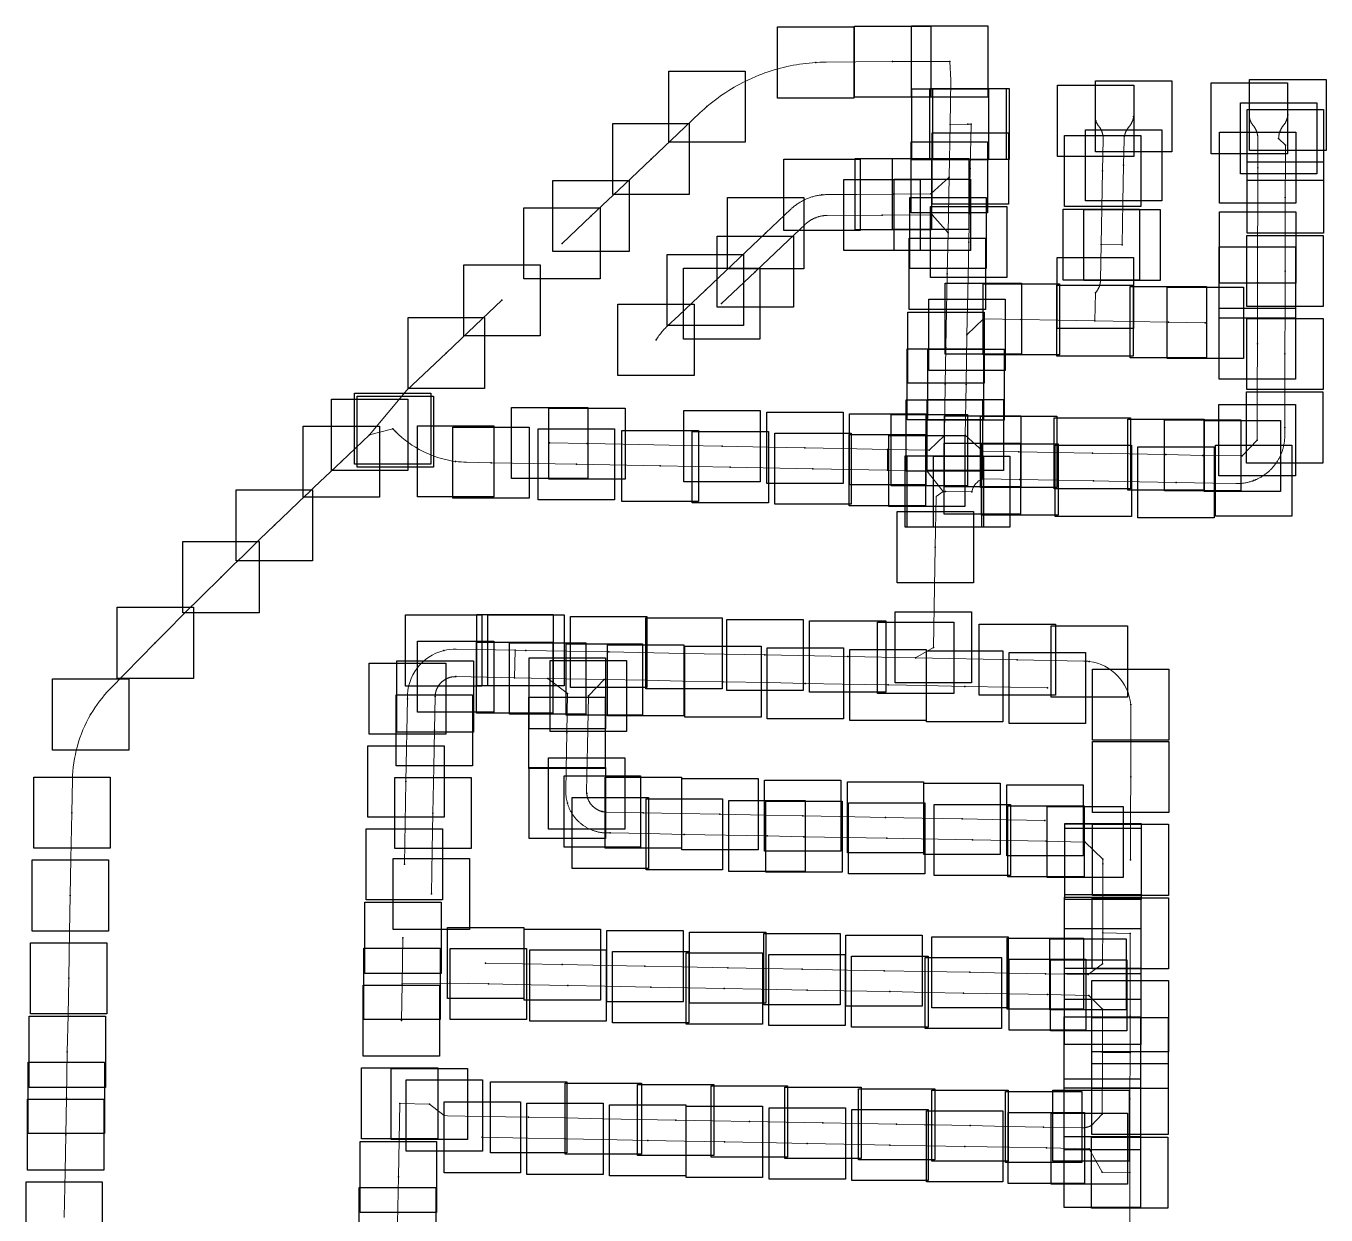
# Model space of a CAD drawing. Header units: millimetres. Extents: x 881174 to 1703730, y 372762 to 704197.
# Drawn here: x 882748 to 884868, y 669482 to 671420 of the extents above; entities that cross this region are included whole.
import ezdxf

# ---------------------------------------------------------------- set-up
doc = ezdxf.new("R2010")
doc.units = ezdxf.units.MM
doc.layers.add('2Block', color=190, linetype='Continuous', lineweight=30)
doc.layers.add('Capa1', color=190, linetype='Continuous', lineweight=30)
doc.layers.add('Polyline01', color=7, linetype='Continuous', lineweight=60, true_color=0xa451a4)

msp = doc.modelspace()

# ---------------------------------------------------------------- linework, layer by layer
at = {"layer": '2Block', "ltscale": 1.5}
for points in [[(884098.8, 671420.1), (884223.3, 671420.1), (884223.3, 671304.2), (884098.8, 671304.2)], [(884192, 671420.3), (884316.5, 671420.3), (884316.5, 671304.3), (884192, 671304.3)], [(883973.5, 671418.8), (884098, 671418.8), (884098, 671302.8), (883973.5, 671302.8)], [(883796.1, 671346.8), (883920.6, 671346.8), (883920.6, 671230.8), (883796.1, 671230.8)], [(884192.8, 671317.8), (884317.3, 671317.8), (884317.3, 671201.9), (884192.8, 671201.9)], [(884221.7, 671318.3), (884346.2, 671318.3), (884346.2, 671202.4), (884221.7, 671202.4)], [(884226.8, 671318.4), (884351.3, 671318.4), (884351.3, 671202.5), (884226.8, 671202.5)], [(884430.2, 671323.7), (884554.7, 671323.7), (884554.7, 671207.7), (884430.2, 671207.7)], [(884492, 671330.9), (884616.5, 671330.9), (884616.5, 671215), (884492, 671215)], [(884680.8, 671327.6), (884805.3, 671327.6), (884805.3, 671211.7), (884680.8, 671211.7)], [(884743.4, 671333.2), (884867.9, 671333.2), (884867.9, 671217.2), (884743.4, 671217.2)], [(884728.4, 671295), (884852.9, 671295), (884852.9, 671179.1), (884728.4, 671179.1)], [(884739.5, 671284.1), (884863.9, 671284.1), (884863.9, 671168.1), (884739.5, 671168.1)], [(883705.2, 671261.3), (883829.7, 671261.3), (883829.7, 671145.4), (883705.2, 671145.4)], [(884475.6, 671251.2), (884600.1, 671251.2), (884600.1, 671135.3), (884475.6, 671135.3)], [(884191.2, 671231.6), (884315.7, 671231.6), (884315.7, 671115.7), (884191.2, 671115.7)], [(884225.5, 671246), (884350, 671246), (884350, 671130), (884225.5, 671130)], [(884441.4, 671241.9), (884565.9, 671241.9), (884565.9, 671125.9), (884441.4, 671125.9)], [(884694.4, 671247.2), (884818.9, 671247.2), (884818.9, 671131.2), (884694.4, 671131.2)], [(883983.6, 671202.9), (884108.1, 671202.9), (884108.1, 671086.9), (883983.6, 671086.9)], [(884100.4, 671204.1), (884224.8, 671204.1), (884224.8, 671088.2), (884100.4, 671088.2)], [(884161.1, 671204.5), (884285.6, 671204.5), (884285.6, 671088.6), (884161.1, 671088.6)], [(884739.3, 671198.6), (884863.7, 671198.6), (884863.7, 671082.7), (884739.3, 671082.7)], [(883607.2, 671168.5), (883731.7, 671168.5), (883731.7, 671052.6), (883607.2, 671052.6)], [(884081.7, 671170), (884206.2, 671170), (884206.2, 671054.1), (884081.7, 671054.1)], [(884163.7, 671170.4), (884288.2, 671170.4), (884288.2, 671054.5), (884163.7, 671054.5)], [(883560, 671123.8), (883684.5, 671123.8), (883684.5, 671007.9), (883560, 671007.9)], [(883891.8, 671140.5), (884016.3, 671140.5), (884016.3, 671024.5), (883891.8, 671024.5)], [(884189.3, 671140.8), (884313.8, 671140.8), (884313.8, 671024.9), (884189.3, 671024.9)], [(884223.2, 671126), (884347.7, 671126), (884347.7, 671010.1), (884223.2, 671010.1)], [(884439.1, 671121.9), (884563.6, 671121.9), (884563.6, 671006), (884439.1, 671006)], [(884473.1, 671121.2), (884597.6, 671121.2), (884597.6, 671005.3), (884473.1, 671005.3)], [(884694.1, 671117.2), (884818.6, 671117.2), (884818.6, 671001.2), (884694.1, 671001.2)], [(883874.9, 671077.7), (883999.4, 671077.7), (883999.4, 670961.7), (883874.9, 670961.7)], [(884188.2, 671074.1), (884312.7, 671074.1), (884312.7, 670958.2), (884188.2, 670958.2)], [(884693.9, 671060), (884818.4, 671060), (884818.4, 670944.1), (884693.9, 670944.1)], [(884739, 671078.6), (884863.5, 671078.6), (884863.5, 670962.7), (884739, 670962.7)], [(883793.7, 671047.6), (883918.2, 671047.6), (883918.2, 670931.7), (883793.7, 670931.7)], [(884429.6, 671043), (884554.1, 671043), (884554.1, 670927.1), (884429.6, 670927.1)], [(883461.9, 671031), (883586.4, 671031), (883586.4, 670915.1), (883461.9, 670915.1)], [(883820, 671025.7), (883944.5, 671025.7), (883944.5, 670909.8), (883820, 670909.8)], [(884247.1, 671000.9), (884371.6, 671000.9), (884371.6, 670885), (884247.1, 670885)], [(884308.8, 670999.9), (884433.3, 670999.9), (884433.3, 670883.9), (884308.8, 670883.9)], [(884428.8, 670997.6), (884553.3, 670997.6), (884553.3, 670881.7), (884428.8, 670881.7)], [(884548.8, 670995.3), (884673.2, 670995.3), (884673.2, 670879.4), (884548.8, 670879.4)], [(884220.2, 670974.8), (884344.7, 670974.8), (884344.7, 670858.8), (884220.2, 670858.8)], [(884608.7, 670994.2), (884733.2, 670994.2), (884733.2, 670878.2), (884608.7, 670878.2)], [(883713.1, 670966.6), (883837.6, 670966.6), (883837.6, 670850.6), (883713.1, 670850.6)], [(884185.9, 670953.9), (884310.4, 670953.9), (884310.4, 670838), (884185.9, 670838)], [(884693.7, 670960.1), (884818.2, 670960.1), (884818.2, 670844.2), (884693.7, 670844.2)], [(883371.1, 670945.1), (883495.6, 670945.1), (883495.6, 670829.1), (883371.1, 670829.1)], [(884738.7, 670943.6), (884863.2, 670943.6), (884863.2, 670827.7), (884738.7, 670827.7)], [(884184.8, 670894.1), (884309.3, 670894.1), (884309.3, 670778.2), (884184.8, 670778.2)], [(884218.8, 670893.6), (884343.2, 670893.6), (884343.2, 670777.6), (884218.8, 670777.6)], [(883246.1, 670811.6), (883370.6, 670811.6), (883370.6, 670695.6), (883246.1, 670695.6)], [(883283.7, 670821.6), (883408.2, 670821.6), (883408.2, 670705.6), (883283.7, 670705.6)], [(883288.2, 670817), (883412.7, 670817), (883412.7, 670701.1), (883288.2, 670701.1)], [(884183.4, 670810.7), (884307.9, 670810.7), (884307.9, 670694.7), (884183.4, 670694.7)], [(884217.3, 670811.4), (884341.8, 670811.4), (884341.8, 670695.5), (884217.3, 670695.5)], [(884738.4, 670823.7), (884862.9, 670823.7), (884862.9, 670707.7), (884738.4, 670707.7)], [(883539.7, 670798.5), (883664.2, 670798.5), (883664.2, 670682.5), (883539.7, 670682.5)], [(883600.8, 670797.3), (883725.3, 670797.3), (883725.3, 670681.4), (883600.8, 670681.4)], [(883820.9, 670793.1), (883945.3, 670793.1), (883945.3, 670677.2), (883820.9, 670677.2)], [(883955.9, 670790.6), (884080.4, 670790.6), (884080.4, 670674.6), (883955.9, 670674.6)], [(884090.9, 670788), (884215.4, 670788), (884215.4, 670672), (884090.9, 670672)], [(884158.6, 670786.7), (884283.1, 670786.7), (884283.1, 670670.8), (884158.6, 670670.8)], [(884245.9, 670784.9), (884370.4, 670784.9), (884370.4, 670669), (884245.9, 670669)], [(884304.7, 670783.9), (884429.2, 670783.9), (884429.2, 670668), (884304.7, 670668)], [(884693.4, 670802.9), (884817.9, 670802.9), (884817.9, 670687), (884693.4, 670687)], [(883200.1, 670768), (883324.6, 670768), (883324.6, 670652.1), (883200.1, 670652.1)], [(883386.2, 670768.4), (883510.7, 670768.4), (883510.7, 670652.4), (883386.2, 670652.4)], [(883444.2, 670766.3), (883568.7, 670766.3), (883568.7, 670650.4), (883444.2, 670650.4)], [(883583.4, 670763.7), (883707.9, 670763.7), (883707.9, 670647.8), (883583.4, 670647.8)], [(884424.7, 670781.6), (884549.2, 670781.6), (884549.2, 670665.7), (884424.7, 670665.7)], [(884544.6, 670779.3), (884669.1, 670779.3), (884669.1, 670663.4), (884544.6, 670663.4)], [(884604.6, 670778.2), (884729.1, 670778.2), (884729.1, 670662.3), (884604.6, 670662.3)], [(884669.1, 670777.2), (884793.6, 670777.2), (884793.6, 670661.2), (884669.1, 670661.2)], [(883719.9, 670761), (883844.4, 670761), (883844.4, 670645.1), (883719.9, 670645.1)], [(883834.1, 670758.9), (883958.6, 670758.9), (883958.6, 670642.9), (883834.1, 670642.9)], [(883969.1, 670756.3), (884093.6, 670756.3), (884093.6, 670640.4), (883969.1, 670640.4)], [(884090.3, 670754), (884214.8, 670754), (884214.8, 670638.1), (884090.3, 670638.1)], [(884154.8, 670752.8), (884279.2, 670752.8), (884279.2, 670636.9), (884154.8, 670636.9)], [(884245.2, 670740), (884369.7, 670740), (884369.7, 670624.1), (884245.2, 670624.1)], [(884306.4, 670738.9), (884430.9, 670738.9), (884430.9, 670622.9), (884306.4, 670622.9)], [(884426.3, 670736.6), (884550.8, 670736.6), (884550.8, 670620.7), (884426.3, 670620.7)], [(884561.3, 670734), (884685.8, 670734), (884685.8, 670618.1), (884561.3, 670618.1)], [(884687.5, 670737), (884812, 670737), (884812, 670621.1), (884687.5, 670621.1)], [(884181.4, 670719.3), (884305.9, 670719.3), (884305.9, 670603.3), (884181.4, 670603.3)], [(884185.1, 670719.3), (884309.6, 670719.3), (884309.6, 670603.3), (884185.1, 670603.3)], [(884228.1, 670718.9), (884352.6, 670718.9), (884352.6, 670603), (884228.1, 670603)], [(883090.9, 670664.2), (883215.4, 670664.2), (883215.4, 670548.2), (883090.9, 670548.2)], [(884168.5, 670628.5), (884293, 670628.5), (884293, 670512.5), (884168.5, 670512.5)], [(883004, 670579.6), (883128.5, 670579.6), (883128.5, 670463.6), (883004, 670463.6)], [(882896.7, 670472.5), (883021.2, 670472.5), (883021.2, 670356.6), (882896.7, 670356.6)], [(882896.7, 670472.5), (883021.2, 670472.5), (883021.2, 670356.6), (882896.7, 670356.6)], [(883367, 670460), (883491.5, 670460), (883491.5, 670344.1), (883367, 670344.1)], [(883483.3, 670460.5), (883607.7, 670460.5), (883607.7, 670344.6), (883483.3, 670344.6)], [(883501, 670460.2), (883625.4, 670460.2), (883625.4, 670344.2), (883501, 670344.2)], [(883635.9, 670457.6), (883760.4, 670457.6), (883760.4, 670341.6), (883635.9, 670341.6)], [(883758.8, 670455.3), (883883.3, 670455.3), (883883.3, 670339.3), (883758.8, 670339.3)], [(883890.8, 670452.7), (884015.3, 670452.7), (884015.3, 670336.8), (883890.8, 670336.8)], [(884025.8, 670450.2), (884150.3, 670450.2), (884150.3, 670334.2), (884025.8, 670334.2)], [(884136.3, 670448.1), (884260.8, 670448.1), (884260.8, 670332.1), (884136.3, 670332.1)], [(884165.4, 670465.1), (884289.9, 670465.1), (884289.9, 670349.2), (884165.4, 670349.2)], [(884302.2, 670444.9), (884426.7, 670444.9), (884426.7, 670329), (884302.2, 670329)], [(884419.7, 670442.2), (884544.2, 670442.2), (884544.2, 670326.2), (884419.7, 670326.2)], [(883386.6, 670417.3), (883511.1, 670417.3), (883511.1, 670301.4), (883386.6, 670301.4)], [(883482.4, 670415.5), (883606.9, 670415.5), (883606.9, 670299.6), (883482.4, 670299.6)], [(883536.6, 670414.5), (883661.1, 670414.5), (883661.1, 670298.5), (883536.6, 670298.5)], [(883628.8, 670412.7), (883753.2, 670412.7), (883753.2, 670296.8), (883628.8, 670296.8)], [(883696.5, 670411.4), (883821, 670411.4), (883821, 670295.5), (883696.5, 670295.5)], [(883822.2, 670409), (883946.7, 670409), (883946.7, 670293.1), (883822.2, 670293.1)], [(883956.5, 670406.5), (884081, 670406.5), (884081, 670290.5), (883956.5, 670290.5)], [(884091.5, 670403.9), (884216, 670403.9), (884216, 670288), (884091.5, 670288)], [(883307.9, 670381.4), (883432.4, 670381.4), (883432.4, 670265.5), (883307.9, 670265.5)], [(883353, 670385), (883477.5, 670385), (883477.5, 670269.1), (883353, 670269.1)], [(883568.7, 670390.1), (883693.2, 670390.1), (883693.2, 670274.1), (883568.7, 670274.1)], [(883603, 670385.9), (883727.5, 670385.9), (883727.5, 670269.9), (883603, 670269.9)], [(884216.4, 670401.5), (884340.9, 670401.5), (884340.9, 670285.6), (884216.4, 670285.6)], [(884351.4, 670399), (884475.9, 670399), (884475.9, 670283), (884351.4, 670283)], [(884487.1, 670371.8), (884611.6, 670371.8), (884611.6, 670255.8), (884487.1, 670255.8)], [(882791.3, 670355.6), (882915.8, 670355.6), (882915.8, 670239.6), (882791.3, 670239.6)], [(883351.9, 670330), (883476.4, 670330), (883476.4, 670214), (883351.9, 670214)], [(883567.9, 670325.9), (883692.4, 670325.9), (883692.4, 670209.9), (883567.9, 670209.9)], [(884487.2, 670253.8), (884611.7, 670253.8), (884611.7, 670137.8), (884487.2, 670137.8)], [(883305.3, 670246.5), (883429.8, 670246.5), (883429.8, 670130.5), (883305.3, 670130.5)], [(883568.6, 670211.3), (883693.1, 670211.3), (883693.1, 670095.3), (883568.6, 670095.3)], [(883600.2, 670226.8), (883724.7, 670226.8), (883724.7, 670110.8), (883600.2, 670110.8)], [(882760.6, 670195.5), (882885.1, 670195.5), (882885.1, 670079.5), (882760.6, 670079.5)], [(883349.4, 670195), (883473.8, 670195), (883473.8, 670079.1), (883349.4, 670079.1)], [(883625.6, 670197.5), (883750.1, 670197.5), (883750.1, 670081.5), (883625.6, 670081.5)], [(883692.4, 670195.5), (883816.9, 670195.5), (883816.9, 670079.5), (883692.4, 670079.5)], [(883817.4, 670193.1), (883941.9, 670193.1), (883941.9, 670077.1), (883817.4, 670077.1)], [(883952.4, 670190.5), (884076.9, 670190.5), (884076.9, 670074.6), (883952.4, 670074.6)], [(884087.4, 670187.9), (884211.8, 670187.9), (884211.8, 670072), (884087.4, 670072)], [(884212.3, 670185.6), (884336.8, 670185.6), (884336.8, 670069.6), (884212.3, 670069.6)], [(884347.3, 670183), (884471.8, 670183), (884471.8, 670067.1), (884347.3, 670067.1)], [(883638.5, 670162.5), (883762.9, 670162.5), (883762.9, 670046.5), (883638.5, 670046.5)], [(883759.3, 670160.2), (883883.8, 670160.2), (883883.8, 670044.2), (883759.3, 670044.2)], [(883894.2, 670157.6), (884018.7, 670157.6), (884018.7, 670041.7), (883894.2, 670041.7)], [(883954.2, 670156.5), (884078.7, 670156.5), (884078.7, 670040.5), (883954.2, 670040.5)], [(884089.2, 670153.9), (884213.7, 670153.9), (884213.7, 670038), (884089.2, 670038)], [(884229.2, 670151.2), (884353.7, 670151.2), (884353.7, 670035.3), (884229.2, 670035.3)], [(884349.2, 670149), (884473.7, 670149), (884473.7, 670033), (884349.2, 670033)], [(884413, 670147.7), (884537.4, 670147.7), (884537.4, 670031.8), (884413, 670031.8)], [(883302.8, 670111.5), (883427.2, 670111.5), (883427.2, 669995.6), (883302.8, 669995.6)], [(884441.8, 670119.7), (884566.3, 670119.7), (884566.3, 670003.8), (884441.8, 670003.8)], [(884441.9, 670119.6), (884566.4, 670119.6), (884566.4, 670003.7), (884441.9, 670003.7)], [(884441.9, 670112.1), (884566.4, 670112.1), (884566.4, 669996.1), (884441.9, 669996.1)], [(884486.9, 670118.8), (884611.3, 670118.8), (884611.3, 670002.8), (884486.9, 670002.8)], [(883346.8, 670063.1), (883471.3, 670063.1), (883471.3, 669947.1), (883346.8, 669947.1)], [(882758, 670060.5), (882882.5, 670060.5), (882882.5, 669944.6), (882758, 669944.6)], [(884441.6, 669999.6), (884566.1, 669999.6), (884566.1, 669883.7), (884441.6, 669883.7)], [(883300.5, 669991.5), (883425, 669991.5), (883425, 669875.6), (883300.5, 669875.6)], [(884486.6, 669998.8), (884611.1, 669998.8), (884611.1, 669882.8), (884486.6, 669882.8)], [(883435.2, 669950.3), (883559.7, 669950.3), (883559.7, 669834.4), (883435.2, 669834.4)], [(883560.2, 669947.9), (883684.7, 669947.9), (883684.7, 669832), (883560.2, 669832)], [(883695.2, 669945.4), (883819.7, 669945.4), (883819.7, 669829.4), (883695.2, 669829.4)], [(883830.1, 669942.8), (883954.6, 669942.8), (883954.6, 669826.9), (883830.1, 669826.9)], [(883951.3, 669940.5), (884075.8, 669940.5), (884075.8, 669824.5), (883951.3, 669824.5)], [(884085.1, 669937.9), (884209.6, 669937.9), (884209.6, 669822), (884085.1, 669822)], [(884225.1, 669935.3), (884349.6, 669935.3), (884349.6, 669819.3), (884225.1, 669819.3)], [(884441.3, 669948.9), (884565.8, 669948.9), (884565.8, 669832.9), (884441.3, 669832.9)], [(882755.5, 669925.5), (882880, 669925.5), (882880, 669809.6), (882755.5, 669809.6)], [(883299, 669916.5), (883423.5, 669916.5), (883423.5, 669800.6), (883299, 669800.6)], [(883439.8, 669916.3), (883564.3, 669916.3), (883564.3, 669800.4), (883439.8, 669800.4)], [(884348.1, 669933), (884472.6, 669933), (884472.6, 669817.1), (884348.1, 669817.1)], [(884417.7, 669931.8), (884542.2, 669931.8), (884542.2, 669815.9), (884417.7, 669815.9)], [(883569.5, 669913.8), (883694, 669913.8), (883694, 669797.8), (883569.5, 669797.8)], [(883704.5, 669911.2), (883829, 669911.2), (883829, 669795.2), (883704.5, 669795.2)], [(883824.5, 669908.9), (883949, 669908.9), (883949, 669793), (883824.5, 669793)], [(883959.5, 669906.3), (884084, 669906.3), (884084, 669790.4), (883959.5, 669790.4)], [(884094.4, 669903.8), (884218.9, 669903.8), (884218.9, 669787.8), (884094.4, 669787.8)], [(884214.4, 669901.5), (884338.9, 669901.5), (884338.9, 669785.5), (884214.4, 669785.5)], [(884351.5, 669898.9), (884476, 669898.9), (884476, 669782.9), (884351.5, 669782.9)], [(884418.8, 669897.6), (884543.3, 669897.6), (884543.3, 669781.7), (884418.8, 669781.7)], [(884441.3, 669875.3), (884565.8, 669875.3), (884565.8, 669759.4), (884441.3, 669759.4)], [(883297.9, 669856.5), (883422.4, 669856.5), (883422.4, 669740.6), (883297.9, 669740.6)], [(884486.3, 669863.8), (884610.8, 669863.8), (884610.8, 669747.8), (884486.3, 669747.8)], [(882753.2, 669805.6), (882877.7, 669805.6), (882877.7, 669689.6), (882753.2, 669689.6)], [(884441.1, 669804.6), (884565.6, 669804.6), (884565.6, 669688.7), (884441.1, 669688.7)], [(884486.1, 669803.8), (884610.6, 669803.8), (884610.6, 669687.8), (884486.1, 669687.8)], [(882751.8, 669730.6), (882876.3, 669730.6), (882876.3, 669614.6), (882751.8, 669614.6)], [(884485.9, 669728.8), (884610.4, 669728.8), (884610.4, 669612.8), (884485.9, 669612.8)], [(883295.3, 669721.6), (883419.8, 669721.6), (883419.8, 669605.6), (883295.3, 669605.6)], [(883343.7, 669720.6), (883468.2, 669720.6), (883468.2, 669604.6), (883343.7, 669604.6)], [(884440.9, 669703.9), (884565.4, 669703.9), (884565.4, 669587.9), (884440.9, 669587.9)], [(883367.7, 669701.8), (883492.2, 669701.8), (883492.2, 669585.9), (883367.7, 669585.9)], [(883505.4, 669698.9), (883629.9, 669698.9), (883629.9, 669583), (883505.4, 669583)], [(883627.2, 669696.7), (883751.7, 669696.7), (883751.7, 669580.7), (883627.2, 669580.7)], [(883745.4, 669694.4), (883869.9, 669694.4), (883869.9, 669578.4), (883745.4, 669578.4)], [(883865.4, 669692.1), (883989.9, 669692.1), (883989.9, 669576.1), (883865.4, 669576.1)], [(883985.4, 669689.8), (884109.8, 669689.8), (884109.8, 669573.9), (883985.4, 669573.9)], [(884105.3, 669687.5), (884229.8, 669687.5), (884229.8, 669571.6), (884105.3, 669571.6)], [(884225.3, 669685.2), (884349.8, 669685.2), (884349.8, 669569.3), (884225.3, 669569.3)], [(884345.3, 669682.9), (884469.8, 669682.9), (884469.8, 669567), (884345.3, 669567)], [(884422.5, 669685.1), (884546.9, 669685.1), (884546.9, 669569.2), (884422.5, 669569.2)], [(882750.6, 669670.6), (882875.1, 669670.6), (882875.1, 669554.6), (882750.6, 669554.6)], [(883429.8, 669666.4), (883554.3, 669666.4), (883554.3, 669550.4), (883429.8, 669550.4)], [(883564.8, 669663.8), (883689.3, 669663.8), (883689.3, 669547.9), (883564.8, 669547.9)], [(883699.8, 669661.2), (883824.2, 669661.2), (883824.2, 669545.3), (883699.8, 669545.3)], [(883824.7, 669658.9), (883949.2, 669658.9), (883949.2, 669542.9), (883824.7, 669542.9)], [(883959.7, 669656.3), (884084.2, 669656.3), (884084.2, 669540.3), (883959.7, 669540.3)], [(884094.7, 669653.7), (884219.2, 669653.7), (884219.2, 669537.8), (884094.7, 669537.8)], [(884216.6, 669651.4), (884341.1, 669651.4), (884341.1, 669535.5), (884216.6, 669535.5)], [(884349.6, 669648.9), (884474.1, 669648.9), (884474.1, 669532.9), (884349.6, 669532.9)], [(884419.5, 669647.7), (884544, 669647.7), (884544, 669531.7), (884419.5, 669531.7)], [(883293, 669601.6), (883417.5, 669601.6), (883417.5, 669485.6), (883293, 669485.6)], [(884440.7, 669609.6), (884565.2, 669609.6), (884565.2, 669493.7), (884440.7, 669493.7)], [(884485.7, 669608.8), (884610.2, 669608.8), (884610.2, 669492.8), (884485.7, 669492.8)], [(882748.1, 669535.6), (882872.5, 669535.6), (882872.5, 669419.7), (882748.1, 669419.7)], [(883291.6, 669526.6), (883416.1, 669526.6), (883416.1, 669410.7), (883291.6, 669410.7)]]:
    msp.add_lwpolyline(points, close=True, dxfattribs=at)
at = {"layer": 'Capa1', "color": 1}
for p in [(884035.8, 671360.8), (884161.1, 671362.2), (884254.3, 671362.3), (883858.3, 671288.8), (884554.2, 671272.9), (884805.7, 671275.2), (884255.1, 671259.9), (884283.9, 671260.4), (884289.1, 671260.4), (884492.4, 671265.7), (884743.1, 671269.7), (884790.7, 671237), (884801.7, 671226.1), (883767.5, 671203.3), (884287.7, 671188), (884537.9, 671193.2), (884756.6, 671189.2), (884253.5, 671173.7), (884503.7, 671183.9), (884045.8, 671144.9), (884162.6, 671146.2), (884223.4, 671146.6), (884801.5, 671140.6), (883669.4, 671110.5), (884144, 671112), (884225.9, 671112.5), (883954, 671082.5), (884251.6, 671082.8), (883622.2, 671065.8), (884285.4, 671068), (884501.4, 671063.9), (884535.4, 671063.3), (884756.3, 671059.2), (883937.1, 671019.7), (884801.2, 671020.6), (884250.4, 671016.1), (884756.2, 671002.1), (883856, 670989.7), (884491.9, 670985.1), (883524.2, 670973), (883882.2, 670967.8), (884309.4, 670943), (884371, 670941.9), (884491, 670939.6), (884611, 670937.3), (884671, 670936.2), (884282.4, 670916.8), (883775.4, 670908.6), (884248.1, 670895.9), (884756, 670902.2), (883433.4, 670887.1), (884800.9, 670885.7), (884247, 670836.1), (884281, 670835.6), (883346, 670763.6), (884800.6, 670765.7), (883308.3, 670753.6), (883350.4, 670759.1), (884245.6, 670752.7), (884279.6, 670753.4), (884755.6, 670744.9), (883601.9, 670740.5), (883663.1, 670739.4), (883883.1, 670735.2), (884018.1, 670732.6), (884153.1, 670730), (884220.9, 670728.7), (884308.2, 670727), (884366.9, 670725.9), (884486.9, 670723.7), (884606.9, 670721.4), (884666.9, 670720.2), (883262.3, 670710.1), (883448.5, 670710.4), (883506.4, 670708.3), (883645.6, 670705.8), (883782.2, 670703.1), (883896.4, 670700.9), (884731.3, 670719.2), (884031.3, 670698.3), (884152.6, 670696), (884217, 670694.9), (884307.5, 670682.1), (884368.6, 670680.9), (884488.6, 670678.6), (884749.7, 670679), (884243.7, 670661.3), (884247.4, 670661.3), (884290.3, 670661), (884623.6, 670676), (883153.2, 670606.2), (884230.7, 670570.5), (883066.3, 670521.6), (882958.9, 670414.5), (882958.9, 670414.5), (883429.2, 670402), (883545.5, 670402.5), (883563.2, 670402.2), (884227.7, 670407.1), (883698.2, 670399.6), (883821, 670397.3), (883953.1, 670394.8), (884088, 670392.2), (884198.6, 670390.1), (884364.4, 670386.9), (884481.9, 670384.2), (883448.8, 670359.4), (883544.6, 670357.5), (883598.9, 670356.5), (883691, 670354.7), (883758.8, 670353.5), (883884.5, 670351.1), (884018.7, 670348.5), (884153.7, 670345.9), (884278.7, 670343.6), (884413.7, 670341), (883370.1, 670323.5), (883415.2, 670327.1), (883630.9, 670332.1), (883665.3, 670327.9), (882853.5, 670297.6), (884549.4, 670313.8), (883414.2, 670272), (883630.1, 670267.9), (884549.4, 670195.8), (883367.6, 670188.5), (883662.4, 670168.8), (883630.9, 670153.3), (882822.9, 670137.5), (883411.6, 670137), (883687.8, 670139.5), (883754.7, 670137.5), (883879.7, 670135.1), (884014.6, 670132.5), (884149.6, 670130), (884274.6, 670127.6), (884409.6, 670125), (883700.7, 670104.5), (883821.5, 670102.2), (883956.5, 670099.6), (884016.5, 670098.5), (884151.5, 670095.9), (884291.4, 670093.3), (884411.4, 670091), (884475.2, 670089.8), (883365, 670053.5), (884504.1, 670061.8), (884504.1, 670054.1), (884504.2, 670061.6), (884549.1, 670060.8), (882820.3, 670002.5), (883409.1, 670005.1), (884503.8, 669941.7), (884548.8, 669940.8), (883362.7, 669933.5), (883497.5, 669892.4), (883622.4, 669890), (883757.4, 669887.4), (883892.4, 669884.8), (884013.6, 669882.5), (884147.3, 669880), (884287.3, 669877.3), (884410.4, 669875), (884480, 669873.8), (884503.5, 669890.9), (882817.7, 669867.6), (883361.3, 669858.6), (883502.1, 669858.3), (883631.8, 669855.8), (883766.8, 669853.2), (883886.7, 669850.9), (884021.7, 669848.4), (884156.7, 669845.8), (884276.7, 669843.5), (884413.7, 669840.9), (884481.1, 669839.7), (884503.5, 669817.4), (883360.1, 669798.6), (884548.5, 669805.8), (882815.4, 669747.6), (884503.4, 669746.7), (884548.4, 669745.8), (882814, 669672.6), (883357.6, 669663.6), (883405.9, 669662.6), (884548.2, 669670.8), (883430, 669643.9), (883567.7, 669641), (883689.4, 669638.7), (884503.1, 669645.9), (883807.6, 669636.4), (883927.6, 669634.1), (884047.6, 669631.8), (884167.6, 669629.5), (884287.6, 669627.3), (884407.5, 669625), (884484.7, 669627.2), (882812.9, 669612.6), (883492.1, 669608.4), (883627, 669605.8), (883762, 669603.3), (883887, 669600.9), (884022, 669598.3), (884156.9, 669595.7), (884278.9, 669593.5), (884411.9, 669590.9), (884481.7, 669589.7), (883355.3, 669543.6), (884502.9, 669551.7), (884547.9, 669550.8)]:
    msp.add_point(p, dxfattribs=at)
at = {"layer": 'Polyline01', "lineweight": 0, "flags": 128}
for points in [[(884035.8, 671360.8), (884030.5, 671360.4), (884025.2, 671359.9), (884019.9, 671359.4), (884014.7, 671358.7), (884009.5, 671357.9), (884004.2, 671357.1), (883999, 671356.2), (883993.9, 671355.1), (883988.7, 671354), (883983.5, 671352.8), (883978.4, 671351.5), (883973.3, 671350.1), (883968.2, 671348.7), (883963.2, 671347.1), (883958.1, 671345.5), (883953.1, 671343.7), (883948.2, 671341.9), (883943.3, 671340), (883938.3, 671338), (883931.3, 671334.9), (883926.4, 671332.7), (883921.7, 671330.4), (883917, 671328.1), (883912.3, 671325.6), (883907.6, 671323.1), (883903, 671320.5), (883898.5, 671317.8), (883894, 671315), (883889.5, 671312.1), (883885.1, 671309.2), (883880.8, 671306.2), (883876.5, 671303.1), (883872.2, 671300), (883868, 671296.7), (883863.9, 671293.4), (883858.3, 671288.8)], [(884161.1, 671362.2), (884101, 671361.7), (884052.9, 671361.4), (884047.7, 671361.3), (884042.4, 671361.1), (884035.8, 671360.8)], [(884254.3, 671362.3), (884254.3, 671362.3), (884226.8, 671362.4), (884161.1, 671362.2)], [(884255.1, 671259.9), (884256, 671331.8), (884254.3, 671362.3)], [(883858.3, 671288.8), (883854.3, 671285.3), (883846.9, 671278.5), (883811, 671244.6), (883767.5, 671203.3)], [(884537.9, 671193.2), (884538.7, 671235), (884538.7, 671235.9), (884538.7, 671236.5), (884538.8, 671237), (884538.8, 671237.6), (884538.9, 671238.2), (884539, 671238.7), (884539, 671239.3), (884539.1, 671239.9), (884539.2, 671240.4), (884539.3, 671241), (884539.5, 671241.6), (884539.6, 671242.1), (884539.7, 671242.7), (884539.9, 671243.2), (884540.1, 671243.8), (884540.2, 671244.4), (884540.4, 671244.9), (884540.6, 671245.4), (884540.8, 671246), (884541, 671246.5), (884541.2, 671247.1), (884541.5, 671247.6), (884541.7, 671248.1), (884541.9, 671248.6), (884542.2, 671249.1), (884542.5, 671249.7), (884542.7, 671250.2), (884543, 671250.7), (884543.3, 671251.2), (884543.6, 671251.7), (884543.9, 671252.1), (884544.2, 671252.6), (884544.5, 671253.1), (884544.9, 671253.6), (884545.2, 671254), (884545.6, 671254.5), (884545.9, 671254.9), (884546.3, 671255.4), (884546.6, 671255.8), (884547, 671256.2), (884547.4, 671256.7), (884547.7, 671257.1), (884548.1, 671257.6), (884548.4, 671258), (884548.7, 671258.5), (884549, 671258.9), (884549.3, 671259.4), (884549.6, 671259.9), (884549.9, 671260.4), (884550.2, 671260.8), (884550.5, 671261.3), (884550.8, 671261.8), (884551, 671262.3), (884551.3, 671262.8), (884551.5, 671263.3), (884551.7, 671263.8), (884551.9, 671264.3), (884552.2, 671264.9), (884552.4, 671265.4), (884552.6, 671265.9), (884552.7, 671266.4), (884552.9, 671267), (884553.1, 671267.5), (884553.2, 671268), (884553.4, 671268.6), (884553.5, 671269.1), (884553.6, 671269.6), (884553.8, 671270.2), (884553.9, 671270.7), (884554, 671271.3), (884554.1, 671271.8), (884554.1, 671272.4), (884554.2, 671272.9)], [(884790.7, 671237), (884790.8, 671239.1), (884790.8, 671239.6), (884790.9, 671240.2), (884791, 671240.8), (884791, 671241.3), (884791.1, 671241.9), (884791.2, 671242.5), (884791.3, 671243.1), (884791.4, 671243.6), (884791.6, 671244.2), (884791.7, 671244.7), (884791.8, 671245.3), (884792, 671245.9), (884792.1, 671246.4), (884792.3, 671247), (884792.5, 671247.5), (884792.7, 671248), (884792.9, 671248.6), (884793.1, 671249.1), (884793.3, 671249.7), (884793.5, 671250.2), (884793.8, 671250.7), (884794, 671251.2), (884794.3, 671251.7), (884794.5, 671252.3), (884794.8, 671252.8), (884795.1, 671253.3), (884795.4, 671253.8), (884795.7, 671254.3), (884796, 671254.7), (884796.3, 671255.2), (884796.6, 671255.7), (884797, 671256.2), (884797.3, 671256.6), (884797.7, 671257.1), (884798, 671257.5), (884798.3, 671257.9), (884798.7, 671258.4), (884799.1, 671258.9), (884799.4, 671259.3), (884799.8, 671259.8), (884800.1, 671260.2), (884800.4, 671260.7), (884800.7, 671261.1), (884801, 671261.6), (884801.3, 671262.1), (884801.6, 671262.6), (884801.9, 671263.1), (884802.1, 671263.5), (884802.4, 671264), (884802.6, 671264.5), (884802.9, 671265), (884803.1, 671265.6), (884803.3, 671266.1), (884803.5, 671266.6), (884803.7, 671267.1), (884803.9, 671267.6), (884804.1, 671268.2), (884804.3, 671268.7), (884804.4, 671269.2), (884804.6, 671269.8), (884804.8, 671270.3), (884804.9, 671270.8), (884805, 671271.4), (884805.1, 671271.9), (884805.3, 671272.5), (884805.4, 671273), (884805.4, 671273.6), (884805.5, 671274.1), (884805.6, 671274.7), (884805.7, 671275.2)], [(884255.1, 671259.9), (884253.5, 671173.7)], [(884255.1, 671259.9), (884283.9, 671260.4)], [(884283.9, 671260.4), (884289.1, 671260.4)], [(884287.7, 671188), (884289.1, 671260.4)], [(884503.7, 671183.9), (884504.7, 671235.6), (884504.7, 671236.1), (884504.7, 671236.7), (884504.6, 671237.3), (884504.6, 671237.8), (884504.6, 671238.4), (884504.5, 671239), (884504.5, 671239.6), (884504.4, 671240.1), (884504.4, 671240.7), (884504.3, 671241.3), (884504.2, 671241.8), (884504.1, 671242.4), (884504, 671243), (884503.8, 671243.5), (884503.7, 671244.1), (884503.6, 671244.7), (884503.4, 671245.2), (884503.2, 671245.8), (884503.1, 671246.3), (884502.9, 671246.9), (884502.7, 671247.4), (884502.5, 671247.9), (884502.3, 671248.5), (884502.1, 671249), (884501.8, 671249.5), (884501.6, 671250.1), (884501.3, 671250.6), (884501.1, 671251.1), (884500.8, 671251.6), (884500.6, 671252.1), (884500.3, 671252.6), (884500, 671253.1), (884499.7, 671253.6), (884499.4, 671254.1), (884499.1, 671254.6), (884498.7, 671255.1), (884498.4, 671255.5), (884498, 671256), (884497.5, 671256.7), (884496.9, 671257.4), (884496.6, 671257.8), (884496.3, 671258.3), (884496, 671258.8), (884495.7, 671259.2), (884495.4, 671259.7), (884495.1, 671260.2), (884494.8, 671260.6), (884494.5, 671261.1), (884494.2, 671261.6), (884494, 671262.1), (884493.7, 671262.6), (884493.5, 671263.1), (884493.3, 671263.6), (884493, 671264.1), (884492.8, 671264.6), (884492.6, 671265.2), (884492.4, 671265.7)], [(884756.6, 671189.2), (884756.7, 671237), (884756.7, 671237.6), (884756.7, 671238.1), (884756.7, 671238.7), (884756.7, 671239.3), (884756.6, 671239.9), (884756.6, 671240.4), (884756.5, 671241), (884756.4, 671241.6), (884756.3, 671242.2), (884756.2, 671242.7), (884756.1, 671243.3), (884756, 671243.9), (884755.9, 671244.4), (884755.8, 671245), (884755.6, 671245.5), (884755.5, 671246.1), (884755.3, 671246.6), (884755.1, 671247.2), (884755, 671247.7), (884754.8, 671248.3), (884754.6, 671248.8), (884754.4, 671249.4), (884754.1, 671249.9), (884753.9, 671250.4), (884753.7, 671251), (884753.4, 671251.5), (884753.2, 671252), (884752.9, 671252.5), (884752.6, 671253), (884752.3, 671253.5), (884752.1, 671254), (884751.8, 671254.5), (884751.4, 671255), (884751.1, 671255.5), (884750.8, 671255.9), (884750.5, 671256.4), (884750.1, 671256.9), (884749.8, 671257.4), (884749.2, 671258), (884748.6, 671258.8), (884748.3, 671259.2), (884747.9, 671259.7), (884747.6, 671260.1), (884747.3, 671260.6), (884747, 671261), (884746.7, 671261.5), (884746.4, 671262), (884746.1, 671262.5), (884745.8, 671263), (884745.6, 671263.4), (884745.3, 671263.9), (884745.1, 671264.4), (884744.8, 671264.9), (884744.6, 671265.5), (884744.4, 671266), (884744.2, 671266.5), (884744, 671267), (884743.8, 671267.5), (884743.6, 671268.1), (884743.4, 671268.6), (884743.2, 671269.1), (884743.1, 671269.7)], [(884801.7, 671226.1), (884790.7, 671237)], [(884801.5, 671140.6), (884801.6, 671200.6), (884801.7, 671226.1)], [(883767.5, 671203.3), (883723.9, 671162.1), (883669.4, 671110.5)], [(884285.4, 671068), (884286.6, 671128), (884287.7, 671188)], [(884535.4, 671063.3), (884536.7, 671133.2), (884537.9, 671193.2)], [(884756.3, 671059.2), (884756.5, 671129.2), (884756.6, 671189.2)], [(884253.5, 671173.7), (884223.4, 671146.6)], [(884253.5, 671173.7), (884251.6, 671082.8)], [(884501.4, 671063.9), (884502.5, 671123.9), (884503.7, 671183.9)], [(884045.8, 671144.9), (884044.4, 671144.7), (884042.8, 671144.5), (884041.3, 671144.3), (884039.9, 671144), (884038.4, 671143.8), (884036.9, 671143.5), (884035.4, 671143.1), (884033.9, 671142.8), (884032.4, 671142.4), (884031, 671142), (884029.5, 671141.5), (884028.1, 671141.1), (884026.6, 671140.6), (884025.2, 671140.1), (884023.8, 671139.6), (884022.4, 671139), (884021, 671138.4), (884019.6, 671137.8), (884018.2, 671137.2), (884016.8, 671136.5), (884015.5, 671135.8), (884014.1, 671135.1), (884012.8, 671134.4), (884011.5, 671133.7), (884010.2, 671132.9), (884008.9, 671132.1), (884007.6, 671131.3), (884006.3, 671130.4), (884005.1, 671129.6), (884003.9, 671128.7), (884002.6, 671127.8), (884001.4, 671126.9), (884000.2, 671125.9), (883999.1, 671125), (883997, 671123.1), (883996.2, 671122.4), (883995.3, 671121.6), (883954, 671082.5)], [(884162.6, 671146.2), (884102.6, 671145.7), (884054.5, 671145.4), (884053, 671145.4), (884051.5, 671145.3), (884050, 671145.2), (884048.5, 671145.1), (884045.8, 671144.9)], [(884223.4, 671146.6), (884162.6, 671146.2)], [(884801.2, 671020.6), (884801.4, 671080.6), (884801.5, 671140.6)], [(883669.4, 671110.5), (883622.2, 671065.8)], [(884144, 671112), (884054.7, 671111.4), (884053.8, 671111.4), (884052.9, 671111.4), (884052, 671111.3), (884051.1, 671111.2), (884050.1, 671111.2), (884049.2, 671111.1), (884048.3, 671111), (884047.4, 671110.8), (884046.5, 671110.7), (884045.6, 671110.5), (884044.6, 671110.4), (884043.7, 671110.2), (884042.8, 671110), (884041.9, 671109.7), (884041, 671109.5), (884040.2, 671109.2), (884039.3, 671109), (884038.4, 671108.7), (884037.5, 671108.4), (884036.6, 671108.1), (884035.8, 671107.7), (884034.9, 671107.4), (884034.1, 671107), (884033.2, 671106.7), (884032.4, 671106.3), (884031.6, 671105.9), (884030.7, 671105.5), (884029.9, 671105), (884029.1, 671104.6), (884028.3, 671104.1), (884027.5, 671103.6), (884026.7, 671103.1), (884025.9, 671102.6), (884025.2, 671102.1), (884024.4, 671101.6), (884023.7, 671101.1), (884022.9, 671100.5), (884022.2, 671099.9), (884021.5, 671099.4), (884020.8, 671098.8), (884020.1, 671098.2), (884019.4, 671097.5), (884018.7, 671096.9), (883991.6, 671071.2), (883937.1, 671019.7)], [(884225.9, 671112.5), (884144, 671112)], [(884251.6, 671082.8), (884225.9, 671112.5)], [(883954, 671082.5), (883910.4, 671041.2), (883856, 670989.7)], [(884282.4, 670916.8), (884284.3, 671010.5), (884285.4, 671068)], [(884491.9, 670985.1), (884492.2, 670985.5), (884492.5, 670985.8), (884492.9, 670986.3), (884493.3, 670986.7), (884493.6, 670987.2), (884494, 670987.6), (884494.3, 670988.1), (884494.6, 670988.6), (884495, 670989.1), (884495.3, 670989.5), (884495.6, 670990), (884495.9, 670990.5), (884496.1, 670991), (884496.4, 670991.5), (884496.7, 670992.1), (884496.9, 670992.6), (884497.2, 670993.1), (884497.4, 670993.6), (884497.7, 670994.1), (884497.9, 670994.7), (884498.1, 670995.2), (884498.3, 670995.7), (884498.5, 670996.3), (884498.7, 670996.8), (884498.8, 670997.4), (884499, 670997.9), (884499.2, 670998.5), (884499.3, 670999.1), (884499.4, 670999.6), (884499.6, 671000.2), (884499.7, 671000.7), (884499.8, 671001.3), (884499.9, 671001.9), (884500, 671002.4), (884500, 671003), (884500.1, 671003.6), (884500.2, 671004.2), (884500.2, 671004.7), (884500.3, 671005.3), (884500.3, 671006.4), (884501.4, 671063.9)], [(884501.4, 671063.9), (884535.4, 671063.3)], [(884756.2, 671002.1), (884756.3, 671059.2)], [(883937.1, 671019.7), (883882.2, 670967.8)], [(884800.9, 670885.7), (884801.1, 670960.7), (884801.2, 671020.6)], [(884756, 670902.2), (884756.2, 671002.1)], [(883856, 670989.7), (883812.4, 670948.4), (883793.6, 670930.6), (883792.1, 670929.2), (883790.7, 670927.8), (883789.2, 670926.3), (883787.8, 670924.8), (883786.5, 670923.3), (883785.1, 670921.8), (883783.8, 670920.2), (883782.5, 670918.6), (883781.3, 670917), (883780, 670915.4), (883778.8, 670913.7), (883777.7, 670912), (883776.5, 670910.3), (883775.4, 670908.6)], [(884491, 670939.6), (884491.9, 670985.1)], [(883433.4, 670887.1), (883480.6, 670931.8), (883524.2, 670973)], [(884282.4, 670916.8), (884309.4, 670943)], [(884309.4, 670943), (884371, 670941.9)], [(884371, 670941.9), (884431, 670940.8), (884491, 670939.6)], [(884491, 670939.6), (884551, 670938.5), (884611, 670937.3)], [(884611, 670937.3), (884671, 670936.2)], [(884281, 670835.6), (884282.4, 670916.8)], [(884755.6, 670744.9), (884755.8, 670826.7), (884756, 670902.2)], [(883308.3, 670753.6), (883369.2, 670826.3), (883433.4, 670887.1)], [(884800.6, 670765.7), (884800.9, 670885.7)], [(884281, 670835.6), (884279.6, 670753.4)], [(883308.3, 670753.6), (883346, 670763.6)], [(884749.7, 670679), (884751, 670679.5), (884752.3, 670680), (884753.5, 670680.6), (884754.8, 670681.1), (884756, 670681.7), (884757.2, 670682.3), (884758.4, 670682.9), (884759.6, 670683.5), (884760.8, 670684.2), (884762, 670684.9), (884763.2, 670685.6), (884764.3, 670686.3), (884765.5, 670687), (884766.6, 670687.8), (884767.7, 670688.6), (884768.8, 670689.4), (884769.9, 670690.2), (884771, 670691), (884772.1, 670691.9), (884773.1, 670692.7), (884774.1, 670693.6), (884775.2, 670694.5), (884776.1, 670695.5), (884777.1, 670696.4), (884778.1, 670697.4), (884779, 670698.3), (884780, 670699.3), (884780.9, 670700.3), (884781.8, 670701.4), (884782.7, 670702.4), (884783.5, 670703.5), (884784.4, 670704.5), (884785.2, 670705.6), (884786.3, 670707.1), (884787.1, 670708.3), (884787.8, 670709.4), (884788.6, 670710.5), (884789.3, 670711.7), (884790, 670712.9), (884790.6, 670714), (884791.3, 670715.2), (884791.9, 670716.4), (884792.5, 670717.7), (884793.1, 670718.9), (884793.7, 670720.1), (884794.3, 670721.4), (884794.8, 670722.6), (884795.3, 670723.9), (884795.8, 670725.2), (884796.2, 670726.4), (884796.7, 670727.7), (884797.1, 670729), (884797.5, 670730.3), (884797.9, 670731.6), (884798.2, 670733), (884798.5, 670734.3), (884798.8, 670735.6), (884799.1, 670736.9), (884799.4, 670738.3), (884799.6, 670739.6), (884799.8, 670741), (884800, 670742.3), (884800.1, 670743.7), (884800.3, 670745), (884800.4, 670746.4), (884800.5, 670747.7), (884800.5, 670749.1), (884800.6, 670750.5), (884800.6, 670752), (884800.6, 670765.7)], [(883262.3, 670710.1), (883308.3, 670753.6)], [(884279.6, 670753.4), (884308.2, 670727)], [(884731.3, 670719.2), (884755.6, 670744.9)], [(884153.1, 670730), (884152.6, 670696)], [(884308.2, 670727), (884307.5, 670682.1)], [(884308.2, 670727), (884366.9, 670725.9)], [(884366.9, 670725.9), (884426.9, 670724.8), (884486.9, 670723.7)], [(884486.9, 670723.7), (884546.9, 670722.5), (884606.9, 670721.4)], [(884606.9, 670721.4), (884666.9, 670720.2)], [(884666.9, 670720.2), (884731.3, 670719.2)], [(883153.2, 670606.2), (883177.3, 670629.4), (883193.7, 670645), (883210.4, 670660.9), (883218.2, 670668.3), (883262.3, 670710.1)], [(883645.6, 670705.8), (883506.4, 670708.3)], [(883782.2, 670703.1), (883645.6, 670705.8)], [(883896.4, 670700.9), (883782.2, 670703.1)], [(884031.3, 670698.3), (883896.4, 670700.9)], [(884152.6, 670696), (884031.3, 670698.3)], [(884152.6, 670696), (884217, 670694.9)], [(884217, 670694.9), (884243.7, 670661.3)], [(884307.5, 670682.1), (884368.6, 670680.9)], [(884368.6, 670680.9), (884428.6, 670679.8), (884488.6, 670678.6)], [(884488.6, 670678.6), (884563.6, 670677.2), (884623.6, 670676)], [(884623.6, 670676), (884683.6, 670674.9), (884721.1, 670674.2), (884722.5, 670674.2), (884723.8, 670674.2), (884725.2, 670674.2), (884726.6, 670674.3), (884727.9, 670674.4), (884729.3, 670674.5), (884730.6, 670674.6), (884732, 670674.7), (884733.3, 670674.9), (884734.7, 670675.1), (884736, 670675.3), (884737.4, 670675.6), (884738.7, 670675.9), (884740, 670676.1), (884741.4, 670676.5), (884742.7, 670676.8), (884744, 670677.2), (884745.3, 670677.5), (884746.6, 670678), (884747.9, 670678.4), (884749.7, 670679)], [(884243.7, 670661.3), (884247.4, 670661.3)], [(884247.4, 670661.3), (884290.3, 670661)], [(883066.3, 670521.6), (883086.5, 670541.5), (883102, 670556.6), (883129.6, 670583.4), (883153.2, 670606.2)], [(882958.9, 670414.5), (882977.3, 670433), (883006.2, 670462.1), (883034.3, 670490), (883066.3, 670521.6)], [(883448.8, 670359.4), (883448.3, 670359.4), (883447.7, 670359.4), (883447.1, 670359.3), (883446.5, 670359.3), (883446, 670359.3), (883445.4, 670359.2), (883444.8, 670359.2), (883444.2, 670359.1), (883443.7, 670359.1), (883443.1, 670359), (883442.5, 670358.9), (883442, 670358.8), (883441.4, 670358.7), (883440.8, 670358.5), (883440.3, 670358.4), (883439.7, 670358.3), (883439.2, 670358.1), (883438.6, 670357.9), (883438.1, 670357.8), (883437.5, 670357.6), (883437, 670357.4), (883436.4, 670357.2), (883435.9, 670357), (883435.4, 670356.8), (883434.8, 670356.5), (883434.3, 670356.3), (883433.8, 670356.1), (883433.3, 670355.8), (883432.8, 670355.5), (883432.3, 670355.3), (883431.8, 670355), (883431.3, 670354.7), (883430.8, 670354.4), (883430.3, 670354.1), (883429.8, 670353.8), (883429.3, 670353.4), (883428.9, 670353.1), (883428.4, 670352.8), (883427.9, 670352.4), (883427.5, 670352), (883427, 670351.7), (883426.6, 670351.3), (883426.2, 670350.9), (883425.8, 670350.5), (883425.3, 670350.1), (883424.9, 670349.7), (883424.5, 670349.3), (883424.1, 670348.9), (883423.7, 670348.5), (883423.3, 670348.1), (883423, 670347.6), (883422.6, 670347.2), (883422.2, 670346.7), (883421.9, 670346.3), (883421.5, 670345.8), (883421.2, 670345.3), (883420.9, 670344.9), (883420.6, 670344.4), (883420.3, 670343.9), (883420, 670343.4), (883419.7, 670342.9), (883419.4, 670342.4), (883419.1, 670341.9), (883418.8, 670341.4), (883418.6, 670340.9), (883418.3, 670340.4), (883418.1, 670339.8), (883417.9, 670339.3), (883417.6, 670338.8), (883417.4, 670338.2), (883417.2, 670337.7), (883417, 670337.2), (883416.8, 670336.6), (883416.7, 670336.1), (883416.5, 670335.5), (883416.4, 670335), (883416.2, 670334.4), (883416.1, 670333.8), (883415.9, 670333.3), (883415.8, 670332.7), (883415.7, 670332.1), (883415.6, 670331.6), (883415.5, 670331), (883415.5, 670330.4), (883415.4, 670329.9), (883415.3, 670329.3), (883415.3, 670328.7), (883415.3, 670328.1), (883415.2, 670327.1)], [(883544.6, 670357.5), (883523.8, 670357.9), (883448.8, 670359.4)], [(883544.6, 670357.5), (883598.9, 670356.5)], [(883691, 670354.7), (883758.8, 670353.5)], [(883758.8, 670353.5), (883818.8, 670352.3), (883884.5, 670351.1)], [(883884.5, 670351.1), (883958.8, 670349.6), (884018.7, 670348.5)], [(884018.7, 670348.5), (884078.7, 670347.4), (884153.7, 670345.9)], [(884153.7, 670345.9), (884213.7, 670344.8), (884278.7, 670343.6)], [(884278.7, 670343.6), (884353.7, 670342.1), (884413.7, 670341)], [(883415.2, 670327.1), (883414.2, 670272)], [(883630.9, 670332.1), (883630.1, 670267.9)], [(883414.2, 670272), (883413, 670212), (883411.6, 670137)], [(883630.1, 670267.9), (883629, 670207.9), (883628.3, 670172.9), (883628.3, 670171.7), (883628.3, 670170.6), (883628.4, 670169.4), (883628.4, 670168.2), (883628.5, 670167.1), (883628.6, 670165.9), (883628.7, 670164.7), (883628.8, 670163.6), (883629, 670162.4), (883629.1, 670161.3), (883629.3, 670160.1), (883629.5, 670159), (883629.8, 670157.8), (883630, 670156.7), (883630.3, 670155.6), (883630.9, 670153.3)], [(883662.4, 670168.8), (883662.5, 670168.2), (883662.6, 670167.7), (883662.6, 670167.1), (883662.7, 670166.5), (883662.8, 670165.9), (883662.9, 670165.4), (883663, 670164.8), (883663.1, 670164.3), (883663.3, 670163.7), (883663.4, 670163.1), (883663.6, 670162.6), (883663.7, 670162), (883663.9, 670161.5), (883664.1, 670160.9), (883664.3, 670160.4), (883664.5, 670159.9), (883664.7, 670159.3), (883664.9, 670158.8), (883665.1, 670158.3), (883665.4, 670157.7), (883665.6, 670157.2), (883665.9, 670156.7), (883666.1, 670156.2), (883666.4, 670155.7), (883666.7, 670155.2), (883667, 670154.7), (883667.3, 670154.2), (883667.6, 670153.7), (883667.9, 670153.2), (883668.2, 670152.8), (883668.6, 670152.3), (883668.9, 670151.8), (883669.3, 670151.4), (883669.6, 670150.9), (883670, 670150.5), (883670.4, 670150), (883670.8, 670149.6), (883671.1, 670149.2), (883671.5, 670148.7), (883671.9, 670148.3), (883672.4, 670147.9), (883672.8, 670147.5), (883673.2, 670147.1), (883673.6, 670146.8), (883674.1, 670146.4), (883674.5, 670146), (883675, 670145.7), (883675.4, 670145.3), (883675.9, 670145), (883676.3, 670144.6), (883676.8, 670144.3), (883677.3, 670144), (883677.8, 670143.7), (883678.3, 670143.4), (883678.8, 670143.1), (883679.3, 670142.8), (883679.8, 670142.5), (883680.3, 670142.3), (883680.8, 670142), (883681.3, 670141.7), (883681.8, 670141.5), (883682.4, 670141.3), (883682.9, 670141.1), (883683.4, 670140.8), (883684, 670140.6), (883684.5, 670140.4), (883685.1, 670140.3), (883685.6, 670140.1), (883686.2, 670139.9), (883686.7, 670139.8), (883687.3, 670139.6), (883687.8, 670139.5)], [(883630.9, 670153.3), (883631.2, 670152.2), (883631.5, 670151.1), (883631.9, 670150), (883632.3, 670148.9), (883632.7, 670147.8), (883633.1, 670146.7), (883633.6, 670145.6), (883634, 670144.5), (883634.5, 670143.5), (883635, 670142.4), (883635.5, 670141.4), (883636.1, 670140.3), (883636.6, 670139.3), (883637.2, 670138.3), (883637.8, 670137.3), (883638.4, 670136.3), (883639, 670135.3), (883639.7, 670134.3), (883640.3, 670133.3), (883641, 670132.4), (883641.7, 670131.4), (883642.4, 670130.5), (883643.1, 670129.6), (883643.9, 670128.7), (883644.6, 670127.8), (883645.4, 670126.9), (883646.2, 670126.1), (883647, 670125.2), (883647.8, 670124.4), (883648.7, 670123.6), (883649.5, 670122.7), (883650.4, 670122), (883651.2, 670121.2), (883652.1, 670120.4), (883653, 670119.7), (883653.9, 670118.9), (883654.9, 670118.2), (883655.8, 670117.5), (883656.7, 670116.8), (883657.7, 670116.2), (883658.7, 670115.6), (883660.7, 670114.3), (883661.6, 670113.7), (883662.7, 670113.1), (883663.7, 670112.6), (883664.7, 670112), (883665.8, 670111.5), (883666.8, 670111), (883667.9, 670110.5), (883669, 670110), (883670, 670109.6), (883671.1, 670109.2), (883672.2, 670108.7), (883673.3, 670108.3), (883674.4, 670108), (883675.5, 670107.6), (883676.7, 670107.3), (883677.8, 670107), (883678.9, 670106.7), (883680.1, 670106.4), (883681.2, 670106.1), (883682.3, 670105.9), (883683.5, 670105.7), (883684.6, 670105.5), (883685.8, 670105.3), (883687, 670105.2), (883688.1, 670105), (883689.3, 670104.9), (883690.4, 670104.8), (883691.6, 670104.7), (883692.8, 670104.7), (883694.1, 670104.6), (883700.7, 670104.5)], [(882820.3, 670002.5), (882821.4, 670062.5), (882822.9, 670137.5)], [(883411.6, 670137), (883410.5, 670077), (883409.1, 670005.1)], [(883687.8, 670139.5), (883688.4, 670139.4), (883689, 670139.2), (883689.5, 670139.1), (883690.1, 670139), (883690.7, 670139), (883691.2, 670138.9), (883691.8, 670138.8), (883692.4, 670138.8), (883693, 670138.7), (883693.5, 670138.7), (883694.1, 670138.7), (883694.7, 670138.6), (883754.7, 670137.5)], [(883754.7, 670137.5), (883814.7, 670136.4), (883879.7, 670135.1)], [(883879.7, 670135.1), (883954.6, 670133.7), (884014.6, 670132.5)], [(884014.6, 670132.5), (884074.6, 670131.4), (884149.6, 670130)], [(884149.6, 670130), (884209.6, 670128.8), (884274.6, 670127.6)], [(884274.6, 670127.6), (884349.6, 670126.2), (884409.6, 670125)], [(883700.7, 670104.5), (883761.5, 670103.4), (883821.5, 670102.2)], [(883821.5, 670102.2), (883956.5, 670099.6)], [(883956.5, 670099.6), (884016.5, 670098.5), (884016.5, 670098.5)], [(884016.5, 670098.5), (884151.5, 670095.9)], [(884151.5, 670095.9), (884291.4, 670093.3)], [(884291.4, 670093.3), (884411.4, 670091)], [(884411.4, 670091), (884471.7, 670089.8), (884475.2, 670089.8), (884475.2, 670089.8)], [(882817.7, 669867.6), (882819.2, 669942.6), (882820.3, 670002.5)], [(884503.8, 669941.7), (884503.7, 669906.7), (884503.5, 669890.9)], [(884548.5, 669805.8), (884548.6, 669857.5), (884548.6, 669865.8), (884548.8, 669940.8)], [(883361.3, 669858.6), (883362.7, 669933.5)], [(883622.4, 669890), (883557.4, 669891.2), (883497.5, 669892.4)], [(883757.4, 669887.4), (883697.4, 669888.5), (883622.4, 669890)], [(883892.4, 669884.8), (883817.4, 669886.3), (883757.4, 669887.4)], [(884013.6, 669882.5), (883952.4, 669883.7), (883892.4, 669884.8)], [(884147.3, 669880), (884087.4, 669881.1), (884013.6, 669882.5)], [(884287.3, 669877.3), (884212.3, 669878.7), (884147.3, 669880)], [(884410.4, 669875), (884347.3, 669876.2), (884287.3, 669877.3)], [(884480, 669873.8), (884410.4, 669875)], [(882815.4, 669747.6), (882816.6, 669807.6), (882817.7, 669867.6)], [(883361.3, 669858.6), (883360.1, 669798.6)], [(883502.1, 669858.3), (883438.2, 669859.5), (883361.3, 669858.6)], [(883631.8, 669855.8), (883571.8, 669856.9), (883502.1, 669858.3)], [(883766.8, 669853.2), (883691.8, 669854.6), (883631.8, 669855.8)], [(883886.7, 669850.9), (883826.8, 669852.1), (883766.8, 669853.2)], [(884021.7, 669848.4), (883946.7, 669849.8), (883886.7, 669850.9)], [(884156.7, 669845.8), (884081.7, 669847.2), (884021.7, 669848.4)], [(884276.7, 669843.5), (884216.7, 669844.6), (884156.7, 669845.8)], [(884413.7, 669840.9), (884351.7, 669842.1), (884276.7, 669843.5)], [(884481.1, 669839.7), (884413.7, 669840.9)], [(884503.5, 669817.4), (884481.1, 669839.7)], [(884503.4, 669746.7), (884503.5, 669817.4)], [(884548.4, 669745.8), (884548.5, 669805.8)], [(882814, 669672.6), (882815.4, 669747.6)], [(884503.4, 669746.7), (884503.3, 669731.3), (884503.1, 669645.9)], [(884548.4, 669745.8), (884548.2, 669670.8)], [(882814, 669672.6), (882812.9, 669612.6)], [(883357.6, 669663.6), (883356.4, 669603.6), (883355.3, 669543.6)], [(883405.9, 669662.6), (883357.6, 669663.6)], [(883430, 669643.9), (883405.9, 669662.6)], [(884548.2, 669670.8), (884547.9, 669550.8)], [(883567.7, 669641), (883492.7, 669642.4), (883435.1, 669643.5), (883430, 669643.9)], [(883689.4, 669638.7), (883627.7, 669639.8), (883567.7, 669641)], [(883807.6, 669636.4), (883747.7, 669637.5), (883689.4, 669638.7)], [(884503.1, 669645.9), (884484.7, 669627.2)], [(883927.6, 669634.1), (883867.6, 669635.3), (883807.6, 669636.4)], [(884047.6, 669631.8), (883987.6, 669633), (883927.6, 669634.1)], [(884167.6, 669629.5), (884107.6, 669630.7), (884047.6, 669631.8)], [(884287.6, 669627.3), (884227.6, 669628.4), (884212.6, 669628.7), (884167.6, 669629.5)], [(884407.5, 669625), (884347.5, 669626.1), (884287.6, 669627.3)], [(884484.7, 669627.2), (884484.1, 669626.9), (884483.5, 669626.6), (884483, 669626.4), (884482.5, 669626.2), (884481.9, 669626), (884481.4, 669625.8), (884480.9, 669625.6), (884480.3, 669625.4), (884479.8, 669625.2), (884479.2, 669625), (884478.6, 669624.9), (884478.1, 669624.8), (884477.5, 669624.6), (884477, 669624.5), (884476.4, 669624.4), (884475.8, 669624.3), (884475.3, 669624.2), (884474.7, 669624.1), (884474.1, 669624), (884473.6, 669624), (884473, 669623.9), (884472.4, 669623.9), (884471.8, 669623.8), (884471.3, 669623.8), (884470.7, 669623.8), (884470.1, 669623.8), (884469.6, 669623.8), (884407.5, 669625)], [(882812.9, 669612.6), (882811.7, 669552.6), (882810.3, 669477.6)], [(883355.3, 669543.6), (883353.9, 669468.6)]]:
    msp.add_lwpolyline(points, dxfattribs=at).dxf.unprotected_set("ltscale", 0)
at = {"layer": 'Polyline01', "lineweight": 0}
for points in [[(884251.6, 671082.8), (884250.4, 671016.1)], [(884250.4, 671016.1), (884249.3, 670956.2), (884248.1, 670895.9)], [(884248.1, 670895.9), (884247, 670836.1)], [(884247, 670836.1), (884245.6, 670752.7)], [(884245.6, 670752.7), (884220.9, 670728.7)], [(883663.1, 670739.4), (883601.9, 670740.5)], [(883883.1, 670735.2), (883821.9, 670736.3), (883722, 670738.2), (883663.1, 670739.4)], [(884018.1, 670732.6), (883958.1, 670733.7), (883883.1, 670735.2)], [(884153.1, 670730), (884078.1, 670731.4), (884018.1, 670732.6)], [(884220.9, 670728.7), (884153.1, 670730)], [(884230.7, 670570.5), (884232.2, 670652.9), (884243.7, 670661.3)], [(884227.7, 670407.1), (884230.7, 670570.5)], [(883544.6, 670357.5), (883545.5, 670402.5)], [(883545.5, 670402.5), (883563.2, 670402.2)], [(883563.2, 670402.2), (883698.2, 670399.6)], [(884198.6, 670390.1), (884227.7, 670407.1)], [(883698.2, 670399.6), (883821, 670397.3)], [(883821, 670397.3), (883953.1, 670394.8)], [(883953.1, 670394.8), (884088, 670392.2)], [(884088, 670392.2), (884198.6, 670390.1)], [(884198.6, 670390.1), (884364.4, 670386.9)], [(883598.9, 670356.5), (883630.9, 670332.1)], [(883598.9, 670356.5), (883691, 670354.7)], [(883691, 670354.7), (883665.3, 670327.9)], [(883370.1, 670323.5), (883367.6, 670188.5)], [(884549.4, 670313.8), (884549.6, 670255.8), (884549.4, 670195.8)], [(884549.4, 670195.8), (884549.3, 670135.8), (884549.1, 670060.8)], [(883367.6, 670188.5), (883365, 670053.5)], [(884475.2, 670089.8), (884504.2, 670061.6)], [(884503.8, 669941.7), (884504.1, 670054.1)], [(884504.1, 670054.1), (884504.1, 670061.8)], [(884548.8, 669940.8), (884503.8, 669941.7)], [(884503.5, 669890.9), (884480, 669873.8)], [(884503.4, 669746.7), (884548.4, 669745.8)], [(883627, 669605.8), (883567, 669607), (883492.1, 669608.4)], [(883762, 669603.3), (883687, 669604.7), (883627, 669605.8)], [(883887, 669600.9), (883822, 669602.1), (883762, 669603.3)], [(884022, 669598.3), (883947, 669599.7), (883887, 669600.9)], [(884156.9, 669595.7), (884081.9, 669597.2), (884022, 669598.3)], [(884278.9, 669593.5), (884216.9, 669594.6), (884156.9, 669595.7)], [(884411.9, 669590.9), (884351.9, 669592), (884278.9, 669593.5)], [(884481.7, 669589.7), (884411.9, 669590.9)], [(884502.9, 669551.7), (884481.7, 669589.7)], [(884547.9, 669550.8), (884502.9, 669551.7)], [(884547.9, 669550.8), (884548.1, 669418.5)]]:
    msp.add_lwpolyline(points, dxfattribs=at).dxf.unprotected_set("ltscale", 0)
at = {"layer": 'Polyline01', "lineweight": 0, "flags": 128}
for points in [[(883350.4, 670759.1, -0.016858), (883346, 670763.6)], [(883448.5, 670710.4, -0.164217), (883350.4, 670759.1, -0.154772)], [(883506.4, 670708.3), (883466.4, 670709.1, -0.026816), (883448.5, 670710.4)], [(884290.3, 670661, -0.231015), (884307.5, 670682.1)], [(882853.5, 670297.6, -0.057686), (882885.1, 670339.3), (882958.9, 670414.5)], [(883665.3, 670327.9), (883663.7, 670247.2, 0.000003), (883663.7, 670247.2), (883662.3, 670172.2), (883662.3, 670171.7), (883662.3, 670171.1), (883662.3, 670170.5), (883662.4, 670170), (883662.4, 670169.4), (883662.4, 670168.8)], [(882822.9, 670137.5), (882823.9, 670191.1, -0.129473), (882853.5, 670297.6)]]:
    msp.add_lwpolyline(points, format="xyb", dxfattribs=at).dxf.unprotected_set("ltscale", 0)
at = {"layer": 'Polyline01', "lineweight": 0}
for points in [[(883429.2, 670402, 0.353052), (883370.1, 670323.5)], [(883545.5, 670402.5), (883449.7, 670404.4, 0.065957), (883429.2, 670402)], [(884364.4, 670386.9), (884473.2, 670384.9, -0.025403), (884481.9, 670384.2)], [(884481.9, 670384.2, -0.350623), (884549.4, 670313.8)]]:
    msp.add_lwpolyline(points, format="xyb", dxfattribs=at).dxf.unprotected_set("ltscale", 0)

doc.saveas('drawing.dxf')
